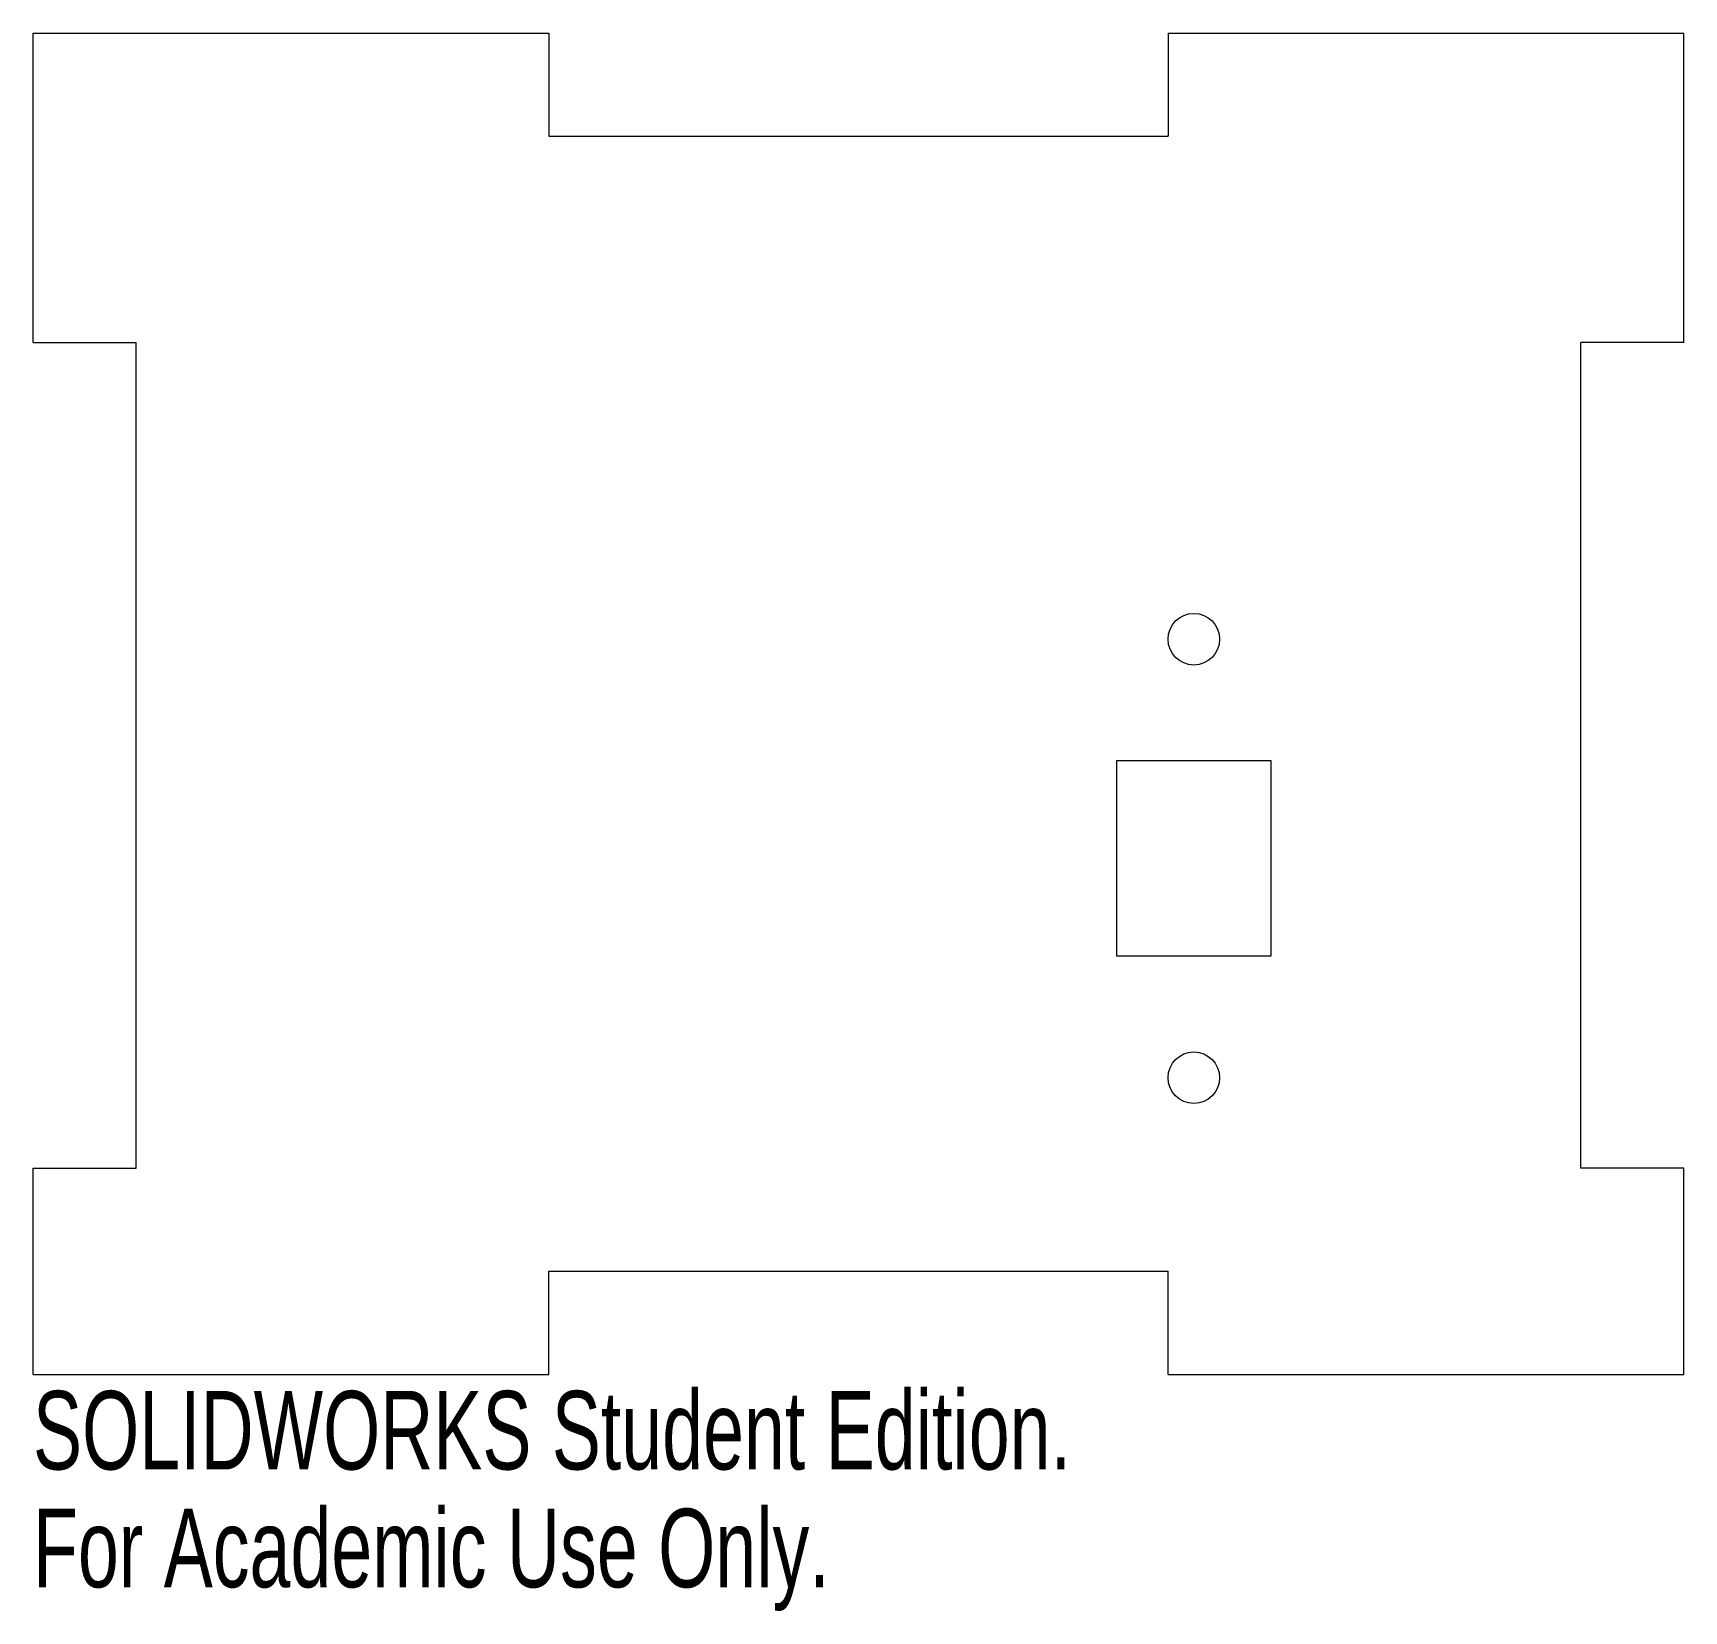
# Model space of a CAD drawing. Header units: inches. Extents: x -2 to 2, y -2.2 to 1.62.
import ezdxf

# ---------------------------------------------------------------- set-up
doc = ezdxf.new("R2010")
doc.units = ezdxf.units.IN
doc.header["$MEASUREMENT"] = 0
doc.styles.add('SLDTEXTSTYLE0', font='TXT', dxfattribs={"width": 0.7})

msp = doc.modelspace()

# ---------------------------------------------------------------- linework, layer by layer
at = {"color": 7, "linetype": 'Continuous', "lineweight": 15}
for p, q in [((-2, 0.875), (-2, 1.625)), ((-2, 1.625), (-0.75, 1.625)), ((-0.75, 1.625), (-0.75, 1.375)), ((0.75, 1.625), (0.75, 1.375)), ((0.75, 1.625), (2, 1.625)), ((2, 0.875), (2, 1.625)), ((-0.75, 1.375), (0.75, 1.375)), ((-2, 0.875), (-1.75, 0.875)), ((-1.75, -1.125), (-1.75, 0.875)), ((2, 0.875), (1.75, 0.875)), ((1.75, -1.125), (1.75, 0.875)), ((1, -0.13875), (0.625, -0.13875)), ((0.625, -0.13875), (0.625, -0.61125)), ((1, -0.61125), (1, -0.13875)), ((0.625, -0.61125), (1, -0.61125)), ((-2, -1.625), (-2, -1.125)), ((-2, -1.125), (-1.75, -1.125)), ((2, -1.125), (1.75, -1.125)), ((2, -1.625), (2, -1.125)), ((-0.75, -1.375), (0.75, -1.375)), ((-0.75, -1.625), (-0.75, -1.375)), ((0.75, -1.625), (0.75, -1.375)), ((-2, -1.625), (-0.75, -1.625)), ((0.75, -1.625), (2, -1.625))]:
    msp.add_line(p, q, dxfattribs=at)
for centre in [(0.8125, 0.15625), (0.8125, -0.90625)]:
    msp.add_circle(centre, 0.0625, dxfattribs=at)

# ---------------------------------------------------------------- texts
at = {"color": 7, "linetype": 'Continuous', "char_height": 0.1903, "attachment_point": 1, "style": 'SLDTEXTSTYLE0'}
for s, insert in [('SOLIDWORKS Student Edition.', (-2, -1.66514)), ('For Academic Use Only.', (-2, -1.95059))]:
    msp.add_mtext(s, dxfattribs=dict(at, insert=insert))

doc.saveas('drawing.dxf')
